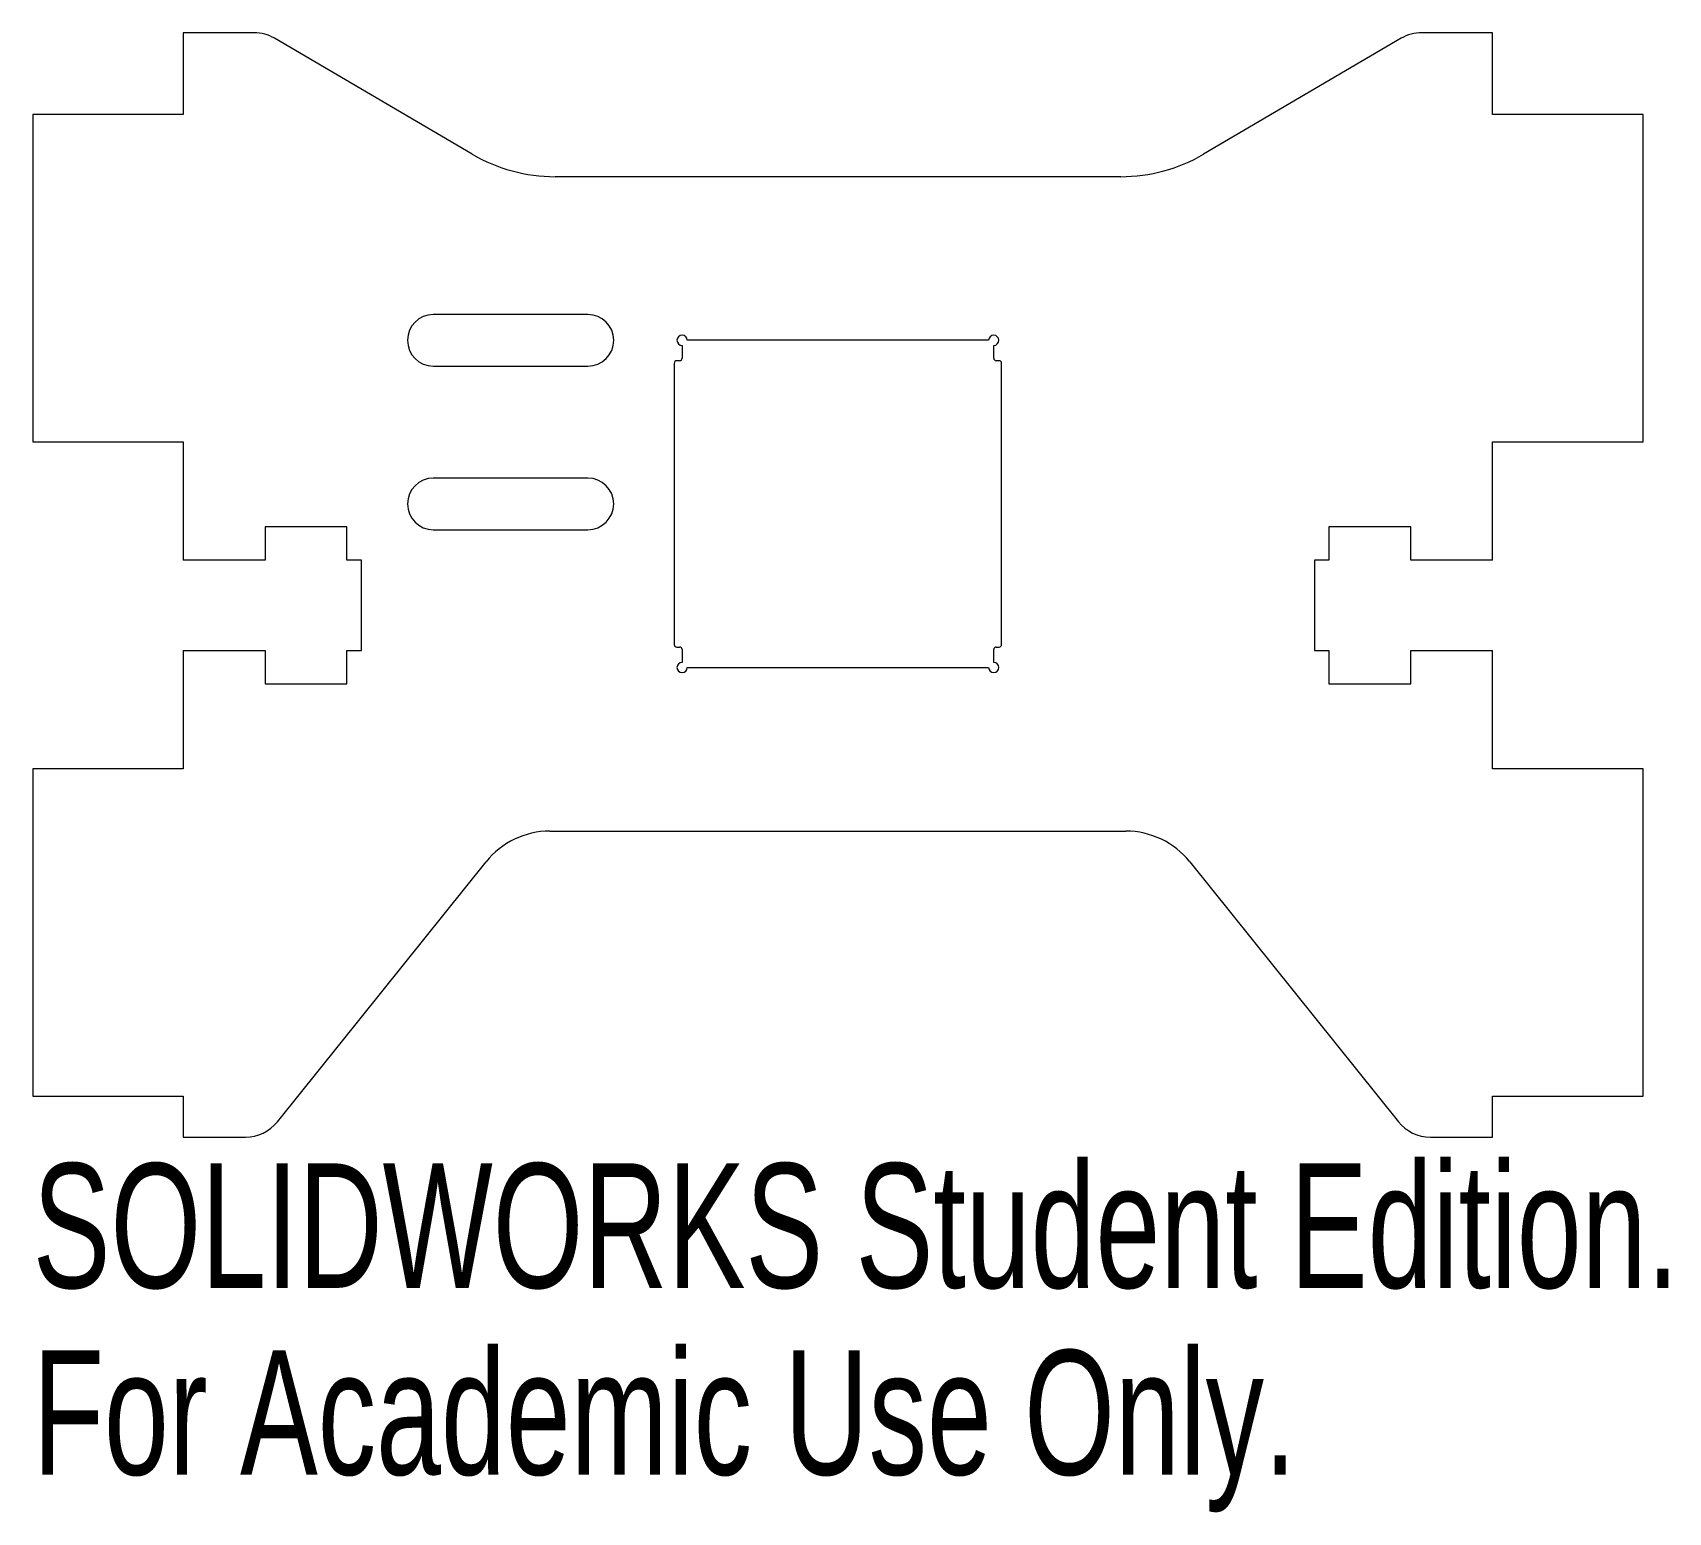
# Model space of a CAD drawing. Header units: inches. Extents: x -1.23 to 1.27, y -1.54 to 0.72.
import ezdxf

# ---------------------------------------------------------------- set-up
doc = ezdxf.new("R2010")
doc.units = ezdxf.units.IN
doc.header["$MEASUREMENT"] = 0
doc.styles.add('SLDTEXTSTYLE0', font='TXT', dxfattribs={"width": 0.7})

msp = doc.modelspace()

# ---------------------------------------------------------------- linework, layer by layer
at = {"color": 7, "linetype": 'Continuous', "lineweight": 15}
for p, q in [((-0.892, 0.72), (-1, 0.72)), ((-1, 0.72), (-1, 0.595)), ((-0.5586, 0.5344), (-0.8604, 0.7114)), ((0.8604, 0.7114), (0.5586, 0.5344)), ((1, 0.72), (0.892, 0.72)), ((1, 0.595), (1, 0.72)), ((-1, 0.595), (-1.23, 0.595)), ((-1.23, 0.595), (-1.23, 0.095)), ((1.23, 0.595), (1, 0.595)), ((1.23, 0.095), (1.23, 0.595)), ((0.4321, 0.5), (-0.4321, 0.5)), ((-0.3819, 0.2894), (-0.6181, 0.2894)), ((0.2302, 0.25), (-0.2302, 0.25)), ((-0.238, 0.2422), (-0.238, 0.2227)), ((0.238, 0.2227), (0.238, 0.2422)), ((-0.6181, 0.2106), (-0.3819, 0.2106)), ((-0.25, 0.2148), (-0.25, -0.2148)), ((-0.2419, 0.2187), (-0.2461, 0.2187)), ((0.2461, 0.2187), (0.2419, 0.2187)), ((0.25, -0.2148), (0.25, 0.2148)), ((-1.23, 0.095), (-1, 0.095)), ((-1, 0.095), (-1, -0.086)), ((1, -0.086), (1, 0.095)), ((1, 0.095), (1.23, 0.095)), ((-0.3819, 0.0394), (-0.6181, 0.0394)), ((-0.875, -0.035), (-0.875, -0.086)), ((-0.75, -0.035), (-0.875, -0.035)), ((-0.75, -0.086), (-0.75, -0.035)), ((-0.6181, -0.0394), (-0.3819, -0.0394)), ((0.75, -0.035), (0.75, -0.086)), ((0.875, -0.035), (0.75, -0.035)), ((0.875, -0.086), (0.875, -0.035)), ((-0.875, -0.086), (-1, -0.086)), ((-0.728, -0.086), (-0.75, -0.086)), ((-0.728, -0.224), (-0.728, -0.086)), ((0.728, -0.086), (0.728, -0.224)), ((0.75, -0.086), (0.728, -0.086)), ((1, -0.086), (0.875, -0.086)), ((-1, -0.224), (-0.875, -0.224)), ((-1, -0.224), (-1, -0.405)), ((-0.875, -0.224), (-0.875, -0.275)), ((-0.75, -0.224), (-0.728, -0.224)), ((-0.75, -0.275), (-0.75, -0.224)), ((-0.2461, -0.2188), (-0.2419, -0.2188)), ((-0.238, -0.2227), (-0.238, -0.2422)), ((0.238, -0.2422), (0.238, -0.2227)), ((0.2419, -0.2188), (0.2461, -0.2188)), ((0.728, -0.224), (0.75, -0.224)), ((0.75, -0.224), (0.75, -0.275)), ((0.875, -0.224), (1, -0.224)), ((0.875, -0.275), (0.875, -0.224)), ((1, -0.405), (1, -0.224)), ((-0.2302, -0.25), (0.2302, -0.25)), ((-0.875, -0.275), (-0.75, -0.275)), ((0.75, -0.275), (0.875, -0.275)), ((-1, -0.405), (-1.23, -0.405)), ((-1.23, -0.405), (-1.23, -0.905)), ((1.23, -0.405), (1, -0.405)), ((1.23, -0.905), (1.23, -0.405)), ((-0.44, -0.5), (0.44, -0.5)), ((-0.8562, -0.9441), (-0.5375, -0.5468)), ((0.5375, -0.5468), (0.8562, -0.9441)), ((-1.23, -0.905), (-1, -0.905)), ((-1, -0.905), (-1, -0.9675)), ((1, -0.9675), (1, -0.905)), ((1, -0.905), (1.23, -0.905)), ((-1, -0.9675), (-0.905, -0.9675)), ((0.905, -0.9675), (1, -0.9675))]:
    msp.add_line(p, q, dxfattribs=at)
for centre, radius, start, end in [((-0.892, 0.6575), 0.0625, 59.6013, 90), ((0.892, 0.6575), 0.0625, 90, 120.3987), ((-0.4321, 0.75), 0.25, 239.6013, 270), ((0.4321, 0.75), 0.25, 270, 300.3987), ((-0.6181, 0.25), 0.0394, 90, 270), ((-0.3819, 0.25), 0.0394, 270, 90), ((-0.238, 0.25), 0.00781, 0, 270), ((0.238, 0.25), 0.00781, 270, 180), ((-0.2461, 0.2148), 0.00394, 90, 180), ((-0.2419, 0.2227), 0.00394, 270, 0), ((0.2419, 0.2227), 0.00394, 180, 270), ((0.2461, 0.2148), 0.00394, 0, 90), ((-0.6181, 0), 0.0394, 90, 270), ((-0.3819, 0), 0.0394, 270, 90), ((-0.2461, -0.2148), 0.00394, 180, 270), ((-0.2419, -0.2227), 0.00394, 0, 90), ((0.2419, -0.2227), 0.00394, 90, 180), ((0.2461, -0.2148), 0.00394, 270, 0), ((-0.238, -0.25), 0.00781, 90, 0), ((0.238, -0.25), 0.00781, 180, 90), ((-0.44, -0.625), 0.125, 90, 141.2655), ((0.44, -0.625), 0.125, 38.7345, 90), ((-0.905, -0.905), 0.0625, 270, 321.2655), ((0.905, -0.905), 0.0625, 218.7345, 270)]:
    msp.add_arc(centre, radius, start, end, dxfattribs=at)

# ---------------------------------------------------------------- texts
at = {"color": 7, "linetype": 'Continuous', "char_height": 0.1903, "attachment_point": 1, "style": 'SLDTEXTSTYLE0'}
for s, insert in [('SOLIDWORKS Student Edition.', (-1.23, -1.0076)), ('For Academic Use Only.', (-1.23, -1.2931))]:
    msp.add_mtext(s, dxfattribs=dict(at, insert=insert))

doc.saveas('drawing.dxf')
